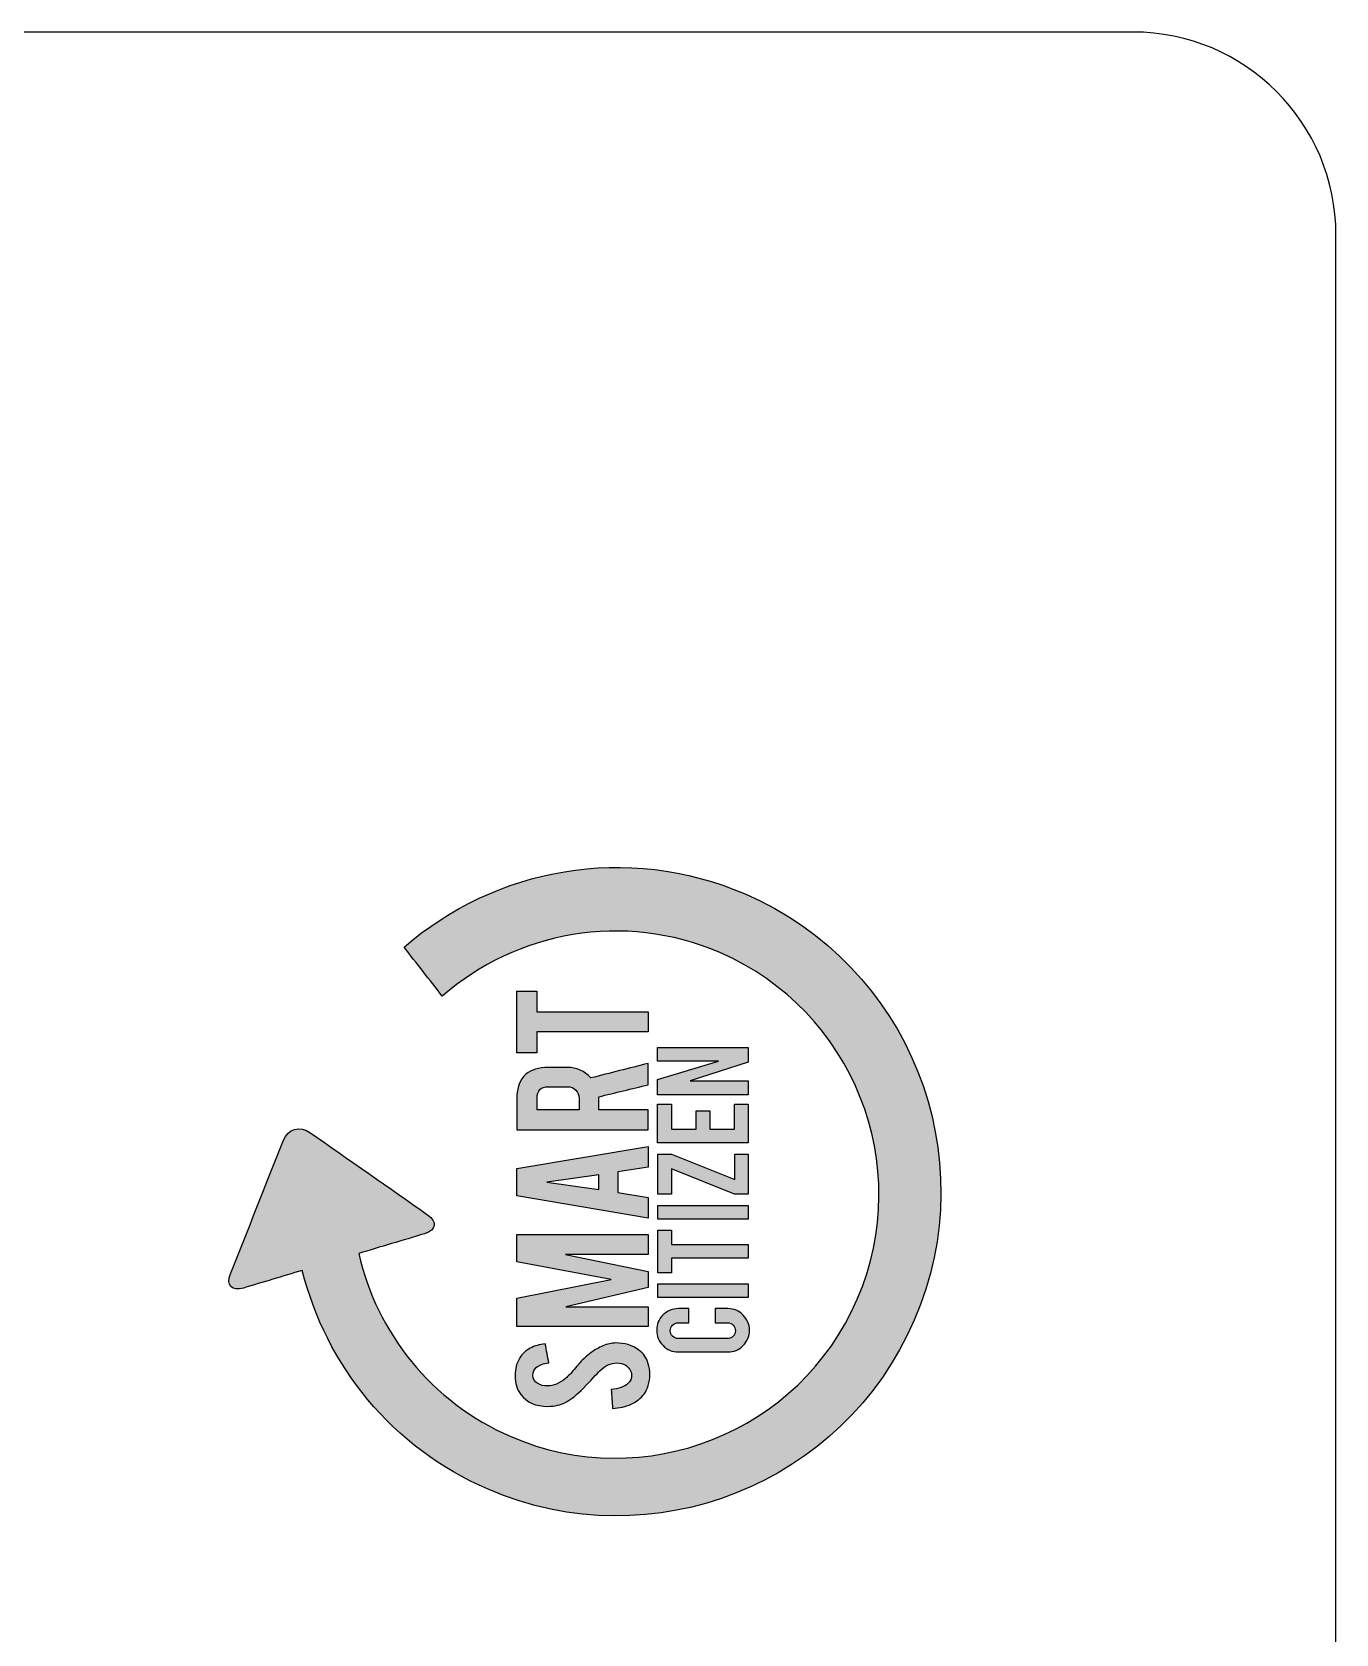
# Model space of a CAD drawing. Header units: millimetres. Extents: x 72.8 to 133.1, y -68.5 to 2.
# Drawn here: x 102.94 to 133.09, y -35.09 to 1.96 of the extents above; entities that cross this region are included whole.
import ezdxf

# ---------------------------------------------------------------- set-up
doc = ezdxf.new("R2010")
doc.units = ezdxf.units.MM
doc.header["$MEASUREMENT"] = 0
doc.layers.add('LASER CUT ACRILIC 3mm$CUT', color=1, linetype='Continuous', true_color=0xff0000)
doc.layers.add('LASER CUT ACRILIC 3mm$ENGRAVE IMAGE', color=5, linetype='Continuous', true_color=0x0000ff)

msp = doc.modelspace()

# ---------------------------------------------------------------- hatches: boundary and pattern name
at = {"layer": 'LASER CUT ACRILIC 3mm$ENGRAVE IMAGE'}
for points in [[(114.008, -30.527), (114.153, -30.587), (114.299, -30.644), (114.446, -30.696), (114.593, -30.745), (114.74, -30.79), (114.888, -30.83), (115.036, -30.867), (115.185, -30.9), (115.334, -30.929), (115.483, -30.954), (115.632, -30.976), (115.781, -30.993), (115.93, -31.007), (116.079, -31.018), (116.228, -31.024), (116.376, -31.027), (116.525, -31.026), (116.673, -31.022), (116.82, -31.014), (116.967, -31.003), (117.114, -30.988), (117.26, -30.969), (117.405, -30.947), (117.55, -30.921), (117.694, -30.892), (117.837, -30.86), (117.979, -30.824), (118.12, -30.785), (118.26, -30.743), (118.399, -30.697), (118.537, -30.648), (118.673, -30.595), (118.808, -30.54), (118.942, -30.481), (119.075, -30.419), (119.206, -30.354), (119.335, -30.285), (119.463, -30.214), (119.59, -30.14), (119.714, -30.062), (119.837, -29.981), (119.958, -29.898), (120.077, -29.811), (120.194, -29.721), (120.309, -29.629), (120.421, -29.534), (120.532, -29.435), (120.64, -29.334), (120.747, -29.23), (120.85, -29.123), (120.952, -29.013), (121.051, -28.901), (121.147, -28.786), (121.241, -28.668), (121.332, -28.547), (121.42, -28.424), (121.505, -28.298), (121.588, -28.17), (121.668, -28.039), (121.745, -27.905), (121.818, -27.769), (121.889, -27.63), (121.956, -27.489), (122.02, -27.346), (122.081, -27.2), (122.137, -27.054), (122.19, -26.908), (122.239, -26.761), (122.283, -26.613), (122.324, -26.465), (122.361, -26.317), (122.394, -26.169), (122.423, -26.02), (122.448, -25.871), (122.469, -25.722), (122.487, -25.573), (122.501, -25.424), (122.511, -25.275), (122.518, -25.126), (122.521, -24.977), (122.52, -24.829), (122.516, -24.681), (122.508, -24.533), (122.496, -24.386), (122.481, -24.24), (122.463, -24.094), (122.441, -23.948), (122.415, -23.804), (122.386, -23.66), (122.354, -23.517), (122.318, -23.375), (122.279, -23.234), (122.236, -23.094), (122.191, -22.955), (122.141, -22.817), (122.089, -22.68), (122.034, -22.545), (121.975, -22.411), (121.913, -22.279), (121.848, -22.148), (121.779, -22.018), (121.708, -21.89), (121.633, -21.764), (121.556, -21.639), (121.475, -21.517), (121.391, -21.396), (121.305, -21.277), (121.215, -21.16), (121.123, -21.045), (121.027, -20.932), (120.929, -20.821), (120.828, -20.713), (120.724, -20.607), (120.617, -20.503), (120.507, -20.402), (120.395, -20.303), (120.28, -20.207), (120.162, -20.113), (120.041, -20.022), (119.918, -19.933), (119.792, -19.848), (119.664, -19.765), (119.533, -19.686), (119.399, -19.609), (119.263, -19.535), (119.124, -19.465), (118.983, -19.397), (118.839, -19.333), (118.735, -19.289), (118.63, -19.247), (118.525, -19.207), (118.419, -19.17), (118.313, -19.134), (118.207, -19.1), (118.101, -19.069), (117.995, -19.039), (117.888, -19.012), (117.781, -18.986), (117.674, -18.963), (117.567, -18.941), (117.46, -18.922), (117.353, -18.904), (117.246, -18.889), (117.139, -18.875), (117.031, -18.864), (116.924, -18.854), (116.817, -18.846), (116.71, -18.84), (116.603, -18.836), (116.496, -18.834), (116.389, -18.834), (116.283, -18.836), (116.177, -18.839), (116.07, -18.845), (115.964, -18.852), (115.859, -18.861), (115.648, -18.885), (115.439, -18.916), (115.231, -18.955), (115.026, -19), (114.821, -19.052), (114.619, -19.112), (114.42, -19.178), (114.222, -19.251), (114.027, -19.331), (113.836, -19.417), (113.647, -19.51), (113.461, -19.61), (113.278, -19.716), (113.099, -19.828), (112.924, -19.946), (112.753, -20.071), (112.586, -20.202), (112.423, -20.339), (111.538, -19.207), (111.738, -19.039), (111.944, -18.879), (112.154, -18.726), (112.37, -18.58), (112.59, -18.443), (112.814, -18.313), (113.042, -18.191), (113.275, -18.077), (113.511, -17.971), (113.75, -17.873), (113.993, -17.783), (114.239, -17.702), (114.487, -17.63), (114.738, -17.565), (114.991, -17.51), (115.246, -17.463), (115.503, -17.425), (115.762, -17.396), (115.892, -17.385), (116.022, -17.376), (116.152, -17.369), (116.283, -17.365), (116.414, -17.363), (116.545, -17.363), (116.677, -17.365), (116.808, -17.37), (116.94, -17.378), (117.071, -17.387), (117.203, -17.399), (117.335, -17.414), (117.467, -17.43), (117.598, -17.449), (117.73, -17.471), (117.862, -17.495), (117.993, -17.521), (118.125, -17.55), (118.256, -17.582), (118.387, -17.615), (118.518, -17.652), (118.648, -17.691), (118.778, -17.732), (118.908, -17.776), (119.038, -17.822), (119.167, -17.871), (119.296, -17.922), (119.424, -17.977), (119.601, -18.055), (119.775, -18.138), (119.945, -18.225), (120.113, -18.316), (120.277, -18.41), (120.439, -18.508), (120.597, -18.61), (120.751, -18.715), (120.903, -18.824), (121.051, -18.936), (121.196, -19.051), (121.338, -19.17), (121.476, -19.291), (121.611, -19.416), (121.742, -19.544), (121.87, -19.674), (121.995, -19.808), (122.116, -19.944), (122.233, -20.083), (122.347, -20.224), (122.457, -20.368), (122.564, -20.514), (122.667, -20.663), (122.766, -20.814), (122.861, -20.967), (122.953, -21.122), (123.041, -21.28), (123.125, -21.439), (123.205, -21.6), (123.281, -21.763), (123.354, -21.928), (123.422, -22.094), (123.486, -22.262), (123.547, -22.432), (123.603, -22.603), (123.655, -22.775), (123.704, -22.949), (123.748, -23.123), (123.787, -23.299), (123.823, -23.476), (123.855, -23.654), (123.882, -23.833), (123.905, -24.013), (123.923, -24.193), (123.937, -24.374), (123.947, -24.555), (123.952, -24.737), (123.953, -24.92), (123.95, -25.103), (123.942, -25.286), (123.929, -25.469), (123.912, -25.652), (123.89, -25.836), (123.864, -26.019), (123.833, -26.202), (123.797, -26.385), (123.756, -26.568), (123.711, -26.75), (123.661, -26.932), (123.606, -27.114), (123.546, -27.295), (123.482, -27.475), (123.412, -27.654), (123.338, -27.833), (123.259, -28.01), (123.176, -28.183), (123.089, -28.354), (122.999, -28.522), (122.904, -28.686), (122.806, -28.847), (122.704, -29.005), (122.599, -29.16), (122.491, -29.312), (122.379, -29.46), (122.263, -29.605), (122.145, -29.747), (122.023, -29.885), (121.898, -30.02), (121.771, -30.151), (121.64, -30.279), (121.507, -30.404), (121.371, -30.525), (121.232, -30.642), (121.091, -30.756), (120.947, -30.866), (120.8, -30.973), (120.652, -31.076), (120.501, -31.175), (120.347, -31.27), (120.192, -31.362), (120.035, -31.45), (119.875, -31.534), (119.714, -31.614), (119.551, -31.69), (119.386, -31.763), (119.22, -31.831), (119.052, -31.895), (118.882, -31.956), (118.712, -32.012), (118.539, -32.064), (118.366, -32.113), (118.191, -32.157), (118.015, -32.196), (117.838, -32.232), (117.66, -32.263), (117.481, -32.291), (117.302, -32.313), (117.122, -32.332), (116.941, -32.346), (116.759, -32.356), (116.577, -32.361), (116.395, -32.362), (116.212, -32.359), (116.029, -32.351), (115.846, -32.338), (115.662, -32.321), (115.479, -32.299), (115.295, -32.273), (115.112, -32.242), (114.929, -32.206), (114.746, -32.165), (114.564, -32.12), (114.382, -32.07), (114.201, -32.015), (114.02, -31.956), (113.84, -31.891), (113.66, -31.822), (113.481, -31.747), (113.275, -31.654), (113.072, -31.556), (112.873, -31.452), (112.679, -31.343), (112.489, -31.229), (112.304, -31.11), (112.123, -30.986), (111.946, -30.857), (111.775, -30.724), (111.607, -30.587), (111.444, -30.445), (111.286, -30.298), (111.133, -30.148), (110.985, -29.994), (110.841, -29.836), (110.702, -29.674), (110.568, -29.509), (110.439, -29.34), (110.316, -29.168), (110.197, -28.993), (110.083, -28.814), (109.975, -28.633), (109.871, -28.449), (109.773, -28.262), (109.681, -28.072), (109.593, -27.88), (109.511, -27.686), (109.435, -27.489), (109.364, -27.291), (109.298, -27.09), (109.238, -26.888), (109.184, -26.684), (107.824, -27.092), (107.812, -27.096), (107.8, -27.099), (107.787, -27.102), (107.776, -27.104), (107.764, -27.107), (107.752, -27.109), (107.741, -27.11), (107.73, -27.112), (107.719, -27.113), (107.708, -27.113), (107.698, -27.114), (107.688, -27.114), (107.678, -27.114), (107.668, -27.113), (107.659, -27.113), (107.649, -27.111), (107.645, -27.111), (107.64, -27.11), (107.636, -27.109), (107.631, -27.108), (107.627, -27.107), (107.623, -27.106), (107.619, -27.105), (107.614, -27.104), (107.61, -27.103), (107.606, -27.102), (107.602, -27.1), (107.598, -27.099), (107.595, -27.097), (107.591, -27.096), (107.587, -27.094), (107.584, -27.092), (107.58, -27.091), (107.576, -27.089), (107.573, -27.087), (107.57, -27.085), (107.566, -27.083), (107.563, -27.081), (107.56, -27.079), (107.557, -27.076), (107.554, -27.074), (107.551, -27.072), (107.548, -27.069), (107.545, -27.067), (107.542, -27.064), (107.539, -27.062), (107.537, -27.059), (107.534, -27.056), (107.532, -27.053), (107.529, -27.05), (107.527, -27.047), (107.524, -27.044), (107.522, -27.041), (107.52, -27.038), (107.518, -27.035), (107.516, -27.032), (107.514, -27.029), (107.512, -27.025), (107.51, -27.022), (107.508, -27.018), (107.507, -27.015), (107.505, -27.011), (107.504, -27.007), (107.502, -27.004), (107.501, -27), (107.499, -26.996), (107.498, -26.992), (107.497, -26.988), (107.496, -26.984), (107.495, -26.98), (107.494, -26.976), (107.493, -26.972), (107.492, -26.968), (107.492, -26.963), (107.491, -26.959), (107.49, -26.955), (107.49, -26.95), (107.489, -26.946), (107.489, -26.941), (107.489, -26.937), (107.489, -26.927), (107.489, -26.918), (107.489, -26.908), (107.49, -26.898), (107.491, -26.888), (107.492, -26.878), (107.494, -26.867), (107.496, -26.856), (107.498, -26.845), (107.5, -26.834), (107.503, -26.823), (107.507, -26.811), (107.51, -26.8), (107.514, -26.788), (107.519, -26.776), (107.523, -26.764), (108.75, -23.672), (108.755, -23.66), (108.76, -23.648), (108.766, -23.636), (108.771, -23.625), (108.777, -23.614), (108.784, -23.603), (108.79, -23.593), (108.796, -23.582), (108.803, -23.573), (108.81, -23.563), (108.817, -23.553), (108.825, -23.544), (108.832, -23.535), (108.84, -23.527), (108.848, -23.519), (108.856, -23.511), (108.865, -23.503), (108.873, -23.495), (108.882, -23.488), (108.89, -23.481), (108.899, -23.475), (108.908, -23.469), (108.918, -23.463), (108.927, -23.457), (108.936, -23.452), (108.946, -23.447), (108.956, -23.442), (108.966, -23.437), (108.976, -23.433), (108.986, -23.429), (108.996, -23.426), (109.006, -23.423), (109.017, -23.42), (109.027, -23.417), (109.037, -23.415), (109.048, -23.413), (109.059, -23.411), (109.07, -23.41), (109.08, -23.409), (109.091, -23.408), (109.102, -23.407), (109.113, -23.407), (109.124, -23.408), (109.135, -23.408), (109.146, -23.409), (109.157, -23.41), (109.169, -23.412), (109.18, -23.414), (109.191, -23.416), (109.202, -23.418), (109.213, -23.421), (109.225, -23.424), (109.236, -23.428), (109.247, -23.432), (109.258, -23.436), (109.269, -23.441), (109.28, -23.446), (109.291, -23.451), (109.303, -23.456), (109.314, -23.462), (109.325, -23.469), (109.336, -23.475), (109.346, -23.482), (109.357, -23.49), (112.083, -25.396), (112.094, -25.403), (112.104, -25.411), (112.114, -25.418), (112.123, -25.426), (112.132, -25.434), (112.141, -25.442), (112.149, -25.45), (112.157, -25.457), (112.165, -25.465), (112.172, -25.473), (112.179, -25.481), (112.185, -25.489), (112.191, -25.497), (112.197, -25.505), (112.202, -25.513), (112.207, -25.521), (112.209, -25.525), (112.212, -25.529), (112.214, -25.533), (112.216, -25.537), (112.218, -25.541), (112.22, -25.545), (112.221, -25.549), (112.223, -25.553), (112.225, -25.557), (112.226, -25.561), (112.228, -25.565), (112.229, -25.568), (112.23, -25.572), (112.231, -25.576), (112.232, -25.58), (112.233, -25.584), (112.234, -25.588), (112.235, -25.592), (112.235, -25.596), (112.236, -25.6), (112.236, -25.604), (112.237, -25.608), (112.237, -25.611), (112.237, -25.615), (112.237, -25.619), (112.237, -25.623), (112.237, -25.627), (112.237, -25.631), (112.237, -25.634), (112.236, -25.638), (112.236, -25.642), (112.235, -25.646), (112.235, -25.649), (112.234, -25.653), (112.233, -25.657), (112.232, -25.66), (112.231, -25.664), (112.23, -25.668), (112.229, -25.671), (112.227, -25.675), (112.226, -25.679), (112.225, -25.682), (112.223, -25.686), (112.221, -25.689), (112.22, -25.693), (112.218, -25.696), (112.216, -25.7), (112.214, -25.703), (112.212, -25.707), (112.21, -25.71), (112.207, -25.713), (112.205, -25.717), (112.203, -25.72), (112.2, -25.723), (112.197, -25.727), (112.195, -25.73), (112.192, -25.733), (112.189, -25.736), (112.186, -25.74), (112.183, -25.743), (112.18, -25.746), (112.176, -25.749), (112.173, -25.752), (112.17, -25.755), (112.162, -25.761), (112.155, -25.767), (112.147, -25.773), (112.139, -25.778), (112.13, -25.784), (112.121, -25.789), (112.112, -25.795), (112.102, -25.8), (112.092, -25.805), (112.082, -25.81), (112.071, -25.814), (112.06, -25.819), (112.049, -25.823), (112.037, -25.827), (112.025, -25.831), (110.489, -26.292), (110.53, -26.463), (110.577, -26.632), (110.628, -26.8), (110.684, -26.966), (110.745, -27.13), (110.811, -27.293), (110.881, -27.453), (110.955, -27.612), (111.034, -27.768), (111.118, -27.923), (111.206, -28.074), (111.298, -28.224), (111.395, -28.371), (111.496, -28.515), (111.601, -28.656), (111.711, -28.795), (111.825, -28.93), (111.943, -29.062), (112.065, -29.191), (112.191, -29.317), (112.321, -29.439), (112.455, -29.558), (112.594, -29.673), (112.736, -29.785), (112.882, -29.892), (113.031, -29.996), (113.185, -30.095), (113.342, -30.19), (113.503, -30.281), (113.668, -30.368), (113.836, -30.45)], [(114.607, -21.164), (114.607, -21.652), (114.146, -21.652), (114.146, -20.221), (114.607, -20.221), (114.607, -20.706), (117.184, -20.706), (117.184, -21.164)], [(117.402, -22.264), (118.811, -21.844), (117.402, -21.844), (117.402, -21.529), (119.498, -21.529), (119.498, -21.868), (118.156, -22.302), (119.498, -22.302), (119.498, -22.619), (117.402, -22.619)], [(119.498, -23.735), (117.402, -23.735), (117.402, -22.836), (117.72, -22.836), (117.72, -23.419), (118.291, -23.419), (118.291, -22.993), (118.609, -22.993), (118.609, -23.419), (119.181, -23.419), (119.181, -22.836), (119.498, -22.836)], [(117.404, -23.998), (117.721, -23.998), (119.184, -24.579), (119.184, -23.998), (119.499, -23.998), (119.499, -24.92), (119.182, -24.92), (117.72, -24.337), (117.721, -24.92), (117.404, -24.92)], [(119.498, -25.183), (119.498, -25.499), (117.404, -25.499), (117.404, -25.183)], [(117.184, -27.523), (117.184, -27.982), (114.143, -27.982), (114.143, -27.324), (116.327, -26.897), (114.143, -26.487), (114.143, -25.855), (117.184, -25.855), (117.184, -26.313), (115.273, -26.313), (117.184, -26.711), (117.184, -27.08), (115.278, -27.523)], [(117.721, -26.403), (117.721, -26.739), (117.404, -26.739), (117.404, -25.753), (117.721, -25.753), (117.721, -26.087), (119.498, -26.087), (119.498, -26.403)], [(119.498, -26.993), (119.498, -27.309), (117.404, -27.309), (117.404, -26.993)], [(119.525, -28.068), (119.525, -28.081), (119.525, -28.094), (119.524, -28.107), (119.523, -28.12), (119.522, -28.132), (119.52, -28.144), (119.518, -28.157), (119.516, -28.169), (119.514, -28.181), (119.511, -28.193), (119.508, -28.205), (119.505, -28.216), (119.501, -28.228), (119.497, -28.239), (119.493, -28.25), (119.489, -28.262), (119.484, -28.273), (119.479, -28.284), (119.474, -28.294), (119.468, -28.305), (119.462, -28.316), (119.456, -28.326), (119.45, -28.336), (119.443, -28.346), (119.436, -28.357), (119.429, -28.366), (119.421, -28.376), (119.413, -28.386), (119.405, -28.396), (119.397, -28.405), (119.388, -28.414), (119.379, -28.424), (119.37, -28.433), (119.36, -28.441), (119.351, -28.45), (119.341, -28.458), (119.332, -28.466), (119.322, -28.473), (119.312, -28.48), (119.302, -28.487), (119.292, -28.494), (119.282, -28.501), (119.271, -28.507), (119.261, -28.513), (119.25, -28.518), (119.239, -28.523), (119.228, -28.528), (119.217, -28.533), (119.206, -28.538), (119.195, -28.542), (119.184, -28.546), (119.172, -28.549), (119.161, -28.552), (119.149, -28.555), (119.137, -28.558), (119.125, -28.561), (119.113, -28.563), (119.101, -28.565), (119.089, -28.566), (119.076, -28.567), (119.064, -28.568), (119.051, -28.569), (119.038, -28.57), (119.025, -28.57), (117.882, -28.57), (117.869, -28.57), (117.856, -28.569), (117.843, -28.568), (117.831, -28.567), (117.818, -28.566), (117.806, -28.565), (117.793, -28.563), (117.781, -28.561), (117.769, -28.558), (117.757, -28.555), (117.746, -28.552), (117.734, -28.549), (117.722, -28.545), (117.711, -28.542), (117.7, -28.537), (117.689, -28.533), (117.677, -28.528), (117.667, -28.523), (117.656, -28.518), (117.645, -28.512), (117.635, -28.506), (117.624, -28.5), (117.614, -28.494), (117.604, -28.487), (117.594, -28.48), (117.584, -28.473), (117.574, -28.465), (117.564, -28.457), (117.555, -28.449), (117.545, -28.441), (117.536, -28.432), (117.527, -28.423), (117.518, -28.413), (117.509, -28.404), (117.5, -28.395), (117.492, -28.385), (117.484, -28.375), (117.477, -28.365), (117.47, -28.355), (117.463, -28.345), (117.456, -28.335), (117.449, -28.325), (117.443, -28.314), (117.437, -28.304), (117.432, -28.293), (117.427, -28.282), (117.422, -28.272), (117.417, -28.261), (117.412, -28.249), (117.408, -28.238), (117.405, -28.227), (117.401, -28.215), (117.398, -28.204), (117.395, -28.192), (117.392, -28.18), (117.39, -28.168), (117.387, -28.156), (117.386, -28.144), (117.384, -28.132), (117.383, -28.119), (117.382, -28.107), (117.381, -28.094), (117.381, -28.081), (117.38, -28.068), (117.381, -28.055), (117.381, -28.042), (117.382, -28.03), (117.383, -28.017), (117.384, -28.004), (117.386, -27.992), (117.387, -27.98), (117.39, -27.968), (117.392, -27.956), (117.395, -27.944), (117.398, -27.932), (117.401, -27.92), (117.405, -27.909), (117.409, -27.898), (117.413, -27.886), (117.417, -27.875), (117.422, -27.864), (117.427, -27.853), (117.432, -27.842), (117.438, -27.832), (117.444, -27.821), (117.45, -27.811), (117.456, -27.801), (117.463, -27.791), (117.47, -27.781), (117.477, -27.771), (117.485, -27.761), (117.493, -27.751), (117.501, -27.742), (117.51, -27.732), (117.518, -27.723), (117.527, -27.714), (117.537, -27.705), (117.546, -27.696), (117.556, -27.688), (117.565, -27.68), (117.575, -27.672), (117.585, -27.664), (117.595, -27.657), (117.605, -27.65), (117.615, -27.644), (117.625, -27.637), (117.636, -27.631), (117.646, -27.625), (117.657, -27.62), (117.668, -27.614), (117.679, -27.609), (117.69, -27.605), (117.701, -27.6), (117.712, -27.596), (117.723, -27.592), (117.735, -27.589), (117.746, -27.586), (117.758, -27.583), (117.77, -27.58), (117.782, -27.578), (117.794, -27.575), (117.806, -27.574), (117.819, -27.572), (117.831, -27.571), (117.844, -27.57), (117.856, -27.569), (117.869, -27.569), (117.882, -27.568), (118.121, -27.568), (118.121, -27.896), (117.875, -27.896), (117.871, -27.896), (117.866, -27.896), (117.861, -27.896), (117.857, -27.897), (117.852, -27.897), (117.848, -27.898), (117.843, -27.899), (117.839, -27.899), (117.835, -27.9), (117.83, -27.901), (117.826, -27.902), (117.822, -27.904), (117.818, -27.905), (117.813, -27.906), (117.809, -27.908), (117.805, -27.909), (117.801, -27.911), (117.797, -27.913), (117.793, -27.915), (117.79, -27.917), (117.786, -27.919), (117.782, -27.921), (117.778, -27.924), (117.775, -27.926), (117.771, -27.929), (117.767, -27.931), (117.764, -27.934), (117.76, -27.937), (117.757, -27.94), (117.753, -27.943), (117.75, -27.946), (117.746, -27.949), (117.743, -27.953), (117.74, -27.956), (117.737, -27.96), (117.734, -27.963), (117.731, -27.967), (117.728, -27.97), (117.726, -27.974), (117.723, -27.978), (117.721, -27.981), (117.718, -27.985), (117.716, -27.989), (117.714, -27.993), (117.712, -27.997), (117.71, -28.001), (117.708, -28.004), (117.706, -28.008), (117.705, -28.013), (117.703, -28.017), (117.702, -28.021), (117.701, -28.025), (117.699, -28.029), (117.698, -28.033), (117.697, -28.038), (117.696, -28.042), (117.696, -28.046), (117.695, -28.051), (117.694, -28.055), (117.694, -28.06), (117.694, -28.064), (117.693, -28.069), (117.693, -28.074), (117.693, -28.078), (117.693, -28.083), (117.693, -28.088), (117.694, -28.092), (117.694, -28.097), (117.694, -28.101), (117.695, -28.106), (117.696, -28.11), (117.696, -28.114), (117.697, -28.119), (117.698, -28.123), (117.699, -28.127), (117.701, -28.131), (117.702, -28.136), (117.703, -28.14), (117.705, -28.144), (117.706, -28.148), (117.708, -28.152), (117.71, -28.156), (117.712, -28.16), (117.714, -28.163), (117.716, -28.167), (117.718, -28.171), (117.721, -28.175), (117.723, -28.178), (117.726, -28.182), (117.728, -28.186), (117.731, -28.189), (117.734, -28.193), (117.737, -28.196), (117.74, -28.2), (117.743, -28.203), (117.746, -28.206), (117.75, -28.209), (117.753, -28.213), (117.757, -28.216), (117.76, -28.219), (117.764, -28.221), (117.767, -28.224), (117.771, -28.227), (117.775, -28.229), (117.778, -28.232), (117.782, -28.234), (117.786, -28.236), (117.79, -28.238), (117.793, -28.24), (117.797, -28.242), (117.801, -28.244), (117.805, -28.246), (117.809, -28.247), (117.813, -28.249), (117.818, -28.25), (117.822, -28.251), (117.826, -28.253), (117.83, -28.254), (117.835, -28.255), (117.839, -28.256), (117.843, -28.256), (117.848, -28.257), (117.852, -28.258), (117.857, -28.258), (117.861, -28.258), (117.866, -28.259), (117.871, -28.259), (117.875, -28.259), (119.022, -28.259), (119.027, -28.259), (119.031, -28.259), (119.036, -28.258), (119.04, -28.258), (119.045, -28.258), (119.049, -28.257), (119.054, -28.256), (119.058, -28.256), (119.063, -28.255), (119.067, -28.254), (119.071, -28.253), (119.075, -28.251), (119.079, -28.25), (119.084, -28.249), (119.088, -28.247), (119.092, -28.246), (119.096, -28.244), (119.1, -28.242), (119.103, -28.24), (119.107, -28.238), (119.111, -28.236), (119.115, -28.234), (119.119, -28.232), (119.122, -28.229), (119.126, -28.227), (119.129, -28.224), (119.133, -28.221), (119.136, -28.219), (119.14, -28.216), (119.143, -28.213), (119.147, -28.209), (119.15, -28.206), (119.153, -28.203), (119.156, -28.2), (119.159, -28.196), (119.162, -28.193), (119.165, -28.189), (119.168, -28.186), (119.17, -28.182), (119.173, -28.178), (119.175, -28.175), (119.178, -28.171), (119.18, -28.167), (119.182, -28.163), (119.184, -28.16), (119.186, -28.156), (119.188, -28.152), (119.189, -28.148), (119.191, -28.144), (119.192, -28.14), (119.194, -28.136), (119.195, -28.131), (119.196, -28.127), (119.197, -28.123), (119.198, -28.119), (119.199, -28.114), (119.2, -28.11), (119.201, -28.106), (119.201, -28.101), (119.202, -28.097), (119.202, -28.092), (119.202, -28.088), (119.202, -28.083), (119.202, -28.078), (119.202, -28.074), (119.202, -28.069), (119.202, -28.064), (119.202, -28.06), (119.201, -28.055), (119.201, -28.051), (119.2, -28.046), (119.199, -28.042), (119.198, -28.038), (119.197, -28.033), (119.196, -28.029), (119.195, -28.025), (119.194, -28.021), (119.192, -28.017), (119.191, -28.013), (119.189, -28.008), (119.188, -28.004), (119.186, -28.001), (119.184, -27.997), (119.182, -27.993), (119.18, -27.989), (119.178, -27.985), (119.175, -27.981), (119.173, -27.978), (119.17, -27.974), (119.168, -27.97), (119.165, -27.967), (119.162, -27.963), (119.159, -27.96), (119.156, -27.956), (119.153, -27.953), (119.15, -27.949), (119.147, -27.946), (119.143, -27.943), (119.14, -27.94), (119.136, -27.937), (119.133, -27.934), (119.129, -27.931), (119.126, -27.929), (119.122, -27.926), (119.119, -27.924), (119.115, -27.921), (119.111, -27.919), (119.107, -27.917), (119.103, -27.915), (119.1, -27.913), (119.096, -27.911), (119.092, -27.909), (119.088, -27.908), (119.084, -27.906), (119.079, -27.905), (119.075, -27.904), (119.071, -27.902), (119.067, -27.901), (119.063, -27.9), (119.058, -27.899), (119.054, -27.899), (119.049, -27.898), (119.045, -27.897), (119.04, -27.897), (119.036, -27.896), (119.031, -27.896), (119.027, -27.896), (119.022, -27.896), (118.733, -27.896), (118.733, -27.568), (119.025, -27.568), (119.038, -27.569), (119.051, -27.569), (119.064, -27.57), (119.077, -27.571), (119.089, -27.572), (119.101, -27.574), (119.114, -27.575), (119.126, -27.578), (119.138, -27.58), (119.15, -27.583), (119.161, -27.586), (119.173, -27.589), (119.185, -27.593), (119.196, -27.597), (119.207, -27.601), (119.218, -27.605), (119.229, -27.61), (119.24, -27.615), (119.251, -27.62), (119.262, -27.626), (119.272, -27.632), (119.283, -27.638), (119.293, -27.644), (119.303, -27.651), (119.313, -27.658), (119.323, -27.666), (119.333, -27.673), (119.342, -27.681), (119.352, -27.689), (119.361, -27.698), (119.371, -27.706), (119.38, -27.716), (119.389, -27.725), (119.397, -27.734), (119.406, -27.744), (119.414, -27.753), (119.422, -27.763), (119.429, -27.773), (119.436, -27.783), (119.443, -27.793), (119.45, -27.803), (119.456, -27.813), (119.462, -27.824), (119.468, -27.834), (119.474, -27.845), (119.479, -27.855), (119.484, -27.866), (119.489, -27.877), (119.493, -27.888), (119.497, -27.9), (119.501, -27.911), (119.505, -27.922), (119.508, -27.934), (119.511, -27.945), (119.514, -27.957), (119.516, -27.969), (119.518, -27.981), (119.52, -27.993), (119.522, -28.005), (119.523, -28.018), (119.524, -28.03), (119.525, -28.043), (119.525, -28.055)], [(116.427, -28.362), (116.466, -28.362), (116.486, -28.363), (116.505, -28.364), (116.524, -28.365), (116.543, -28.366), (116.562, -28.368), (116.58, -28.37), (116.599, -28.373), (116.617, -28.376), (116.635, -28.379), (116.652, -28.383), (116.67, -28.387), (116.687, -28.391), (116.705, -28.396), (116.722, -28.401), (116.739, -28.406), (116.755, -28.412), (116.772, -28.418), (116.788, -28.424), (116.804, -28.431), (116.82, -28.438), (116.836, -28.445), (116.852, -28.453), (116.867, -28.461), (116.882, -28.469), (116.898, -28.478), (116.912, -28.487), (116.927, -28.497), (116.942, -28.506), (116.956, -28.516), (116.98, -28.534), (116.989, -28.541), (116.998, -28.549), (117.007, -28.556), (117.016, -28.564), (117.024, -28.572), (117.033, -28.58), (117.041, -28.588), (117.049, -28.597), (117.057, -28.606), (117.065, -28.614), (117.072, -28.623), (117.08, -28.633), (117.087, -28.642), (117.094, -28.652), (117.101, -28.661), (117.107, -28.671), (117.114, -28.681), (117.12, -28.692), (117.126, -28.702), (117.132, -28.713), (117.138, -28.724), (117.143, -28.735), (117.149, -28.746), (117.154, -28.757), (117.159, -28.769), (117.164, -28.781), (117.169, -28.792), (117.173, -28.805), (117.178, -28.817), (117.186, -28.842), (117.19, -28.856), (117.194, -28.87), (117.197, -28.884), (117.201, -28.899), (117.204, -28.914), (117.207, -28.929), (117.209, -28.944), (117.211, -28.96), (117.213, -28.976), (117.215, -28.993), (117.218, -29.026), (117.219, -29.061), (117.22, -29.097), (117.219, -29.13), (117.218, -29.162), (117.215, -29.194), (117.214, -29.21), (117.212, -29.225), (117.209, -29.241), (117.207, -29.256), (117.204, -29.271), (117.201, -29.285), (117.198, -29.3), (117.194, -29.314), (117.191, -29.329), (117.187, -29.343), (117.182, -29.356), (117.178, -29.37), (117.173, -29.384), (117.168, -29.397), (117.163, -29.41), (117.157, -29.423), (117.151, -29.436), (117.145, -29.448), (117.139, -29.461), (117.132, -29.473), (117.125, -29.485), (117.118, -29.497), (117.111, -29.509), (117.103, -29.52), (117.095, -29.532), (117.087, -29.543), (117.073, -29.561), (117.058, -29.579), (117.043, -29.596), (117.027, -29.613), (117.011, -29.629), (116.994, -29.645), (116.976, -29.66), (116.958, -29.675), (116.939, -29.689), (116.919, -29.703), (116.899, -29.717), (116.879, -29.73), (116.857, -29.742), (116.835, -29.754), (116.813, -29.766), (116.79, -29.777), (116.766, -29.787), (116.742, -29.797), (116.717, -29.806), (116.692, -29.815), (116.667, -29.823), (116.641, -29.831), (116.615, -29.838), (116.588, -29.845), (116.561, -29.851), (116.533, -29.856), (116.506, -29.861), (116.477, -29.865), (116.448, -29.869), (116.419, -29.872), (116.389, -29.875), (116.359, -29.877), (116.328, -29.441), (116.361, -29.437), (116.392, -29.432), (116.422, -29.427), (116.452, -29.421), (116.48, -29.415), (116.507, -29.407), (116.52, -29.404), (116.532, -29.4), (116.545, -29.395), (116.557, -29.391), (116.569, -29.387), (116.58, -29.382), (116.592, -29.377), (116.603, -29.372), (116.613, -29.367), (116.624, -29.362), (116.634, -29.356), (116.644, -29.351), (116.654, -29.345), (116.663, -29.339), (116.672, -29.333), (116.681, -29.327), (116.689, -29.32), (116.697, -29.314), (116.705, -29.307), (116.713, -29.3), (116.724, -29.29), (116.729, -29.285), (116.734, -29.279), (116.739, -29.274), (116.743, -29.268), (116.748, -29.263), (116.752, -29.257), (116.756, -29.252), (116.76, -29.246), (116.764, -29.241), (116.767, -29.235), (116.77, -29.229), (116.774, -29.223), (116.776, -29.218), (116.779, -29.212), (116.782, -29.206), (116.784, -29.2), (116.786, -29.194), (116.788, -29.188), (116.79, -29.182), (116.792, -29.175), (116.793, -29.169), (116.795, -29.163), (116.796, -29.157), (116.797, -29.15), (116.797, -29.144), (116.798, -29.137), (116.798, -29.131), (116.798, -29.124), (116.798, -29.118), (116.798, -29.111), (116.798, -29.102), (116.797, -29.093), (116.796, -29.083), (116.795, -29.074), (116.793, -29.066), (116.791, -29.057), (116.789, -29.048), (116.787, -29.04), (116.785, -29.031), (116.782, -29.023), (116.778, -29.015), (116.775, -29.007), (116.771, -28.999), (116.767, -28.991), (116.763, -28.984), (116.759, -28.976), (116.754, -28.968), (116.749, -28.961), (116.744, -28.954), (116.738, -28.947), (116.732, -28.94), (116.726, -28.933), (116.72, -28.926), (116.713, -28.92), (116.706, -28.913), (116.699, -28.907), (116.692, -28.901), (116.684, -28.894), (116.676, -28.888), (116.668, -28.882), (116.659, -28.877), (116.646, -28.868), (116.641, -28.865), (116.636, -28.863), (116.632, -28.86), (116.627, -28.858), (116.622, -28.855), (116.616, -28.853), (116.611, -28.851), (116.606, -28.849), (116.6, -28.847), (116.595, -28.845), (116.589, -28.843), (116.583, -28.841), (116.577, -28.84), (116.571, -28.838), (116.565, -28.837), (116.552, -28.834), (116.538, -28.832), (116.525, -28.83), (116.51, -28.828), (116.496, -28.827), (116.481, -28.826), (116.465, -28.825), (116.449, -28.825), (116.437, -28.825), (116.425, -28.826), (116.413, -28.827), (116.401, -28.828), (116.39, -28.829), (116.378, -28.831), (116.366, -28.833), (116.354, -28.836), (116.342, -28.839), (116.331, -28.842), (116.319, -28.845), (116.307, -28.849), (116.295, -28.853), (116.284, -28.858), (116.272, -28.863), (116.26, -28.868), (116.248, -28.874), (116.237, -28.88), (116.225, -28.886), (116.213, -28.892), (116.201, -28.899), (116.19, -28.906), (116.178, -28.914), (116.166, -28.922), (116.154, -28.93), (116.143, -28.939), (116.131, -28.948), (116.119, -28.957), (116.096, -28.976), (116.073, -28.997), (115.687, -29.404), (115.632, -29.459), (115.579, -29.51), (115.528, -29.557), (115.478, -29.599), (115.453, -29.619), (115.429, -29.637), (115.405, -29.655), (115.382, -29.671), (115.358, -29.687), (115.336, -29.701), (115.313, -29.714), (115.291, -29.727), (115.267, -29.739), (115.242, -29.751), (115.216, -29.761), (115.191, -29.771), (115.165, -29.781), (115.139, -29.789), (115.113, -29.796), (115.086, -29.803), (115.059, -29.809), (115.032, -29.814), (115.005, -29.819), (114.977, -29.822), (114.949, -29.825), (114.921, -29.827), (114.893, -29.828), (114.864, -29.829), (114.838, -29.828), (114.813, -29.828), (114.788, -29.826), (114.764, -29.824), (114.739, -29.822), (114.716, -29.819), (114.692, -29.815), (114.669, -29.811), (114.647, -29.807), (114.625, -29.801), (114.603, -29.796), (114.581, -29.789), (114.56, -29.783), (114.54, -29.775), (114.519, -29.767), (114.5, -29.759), (114.48, -29.75), (114.461, -29.74), (114.442, -29.73), (114.424, -29.72), (114.406, -29.709), (114.389, -29.697), (114.372, -29.685), (114.355, -29.672), (114.339, -29.658), (114.323, -29.645), (114.307, -29.63), (114.292, -29.615), (114.278, -29.6), (114.263, -29.584), (114.249, -29.567), (114.236, -29.55), (114.228, -29.539), (114.22, -29.528), (114.213, -29.517), (114.206, -29.506), (114.199, -29.494), (114.192, -29.482), (114.186, -29.471), (114.18, -29.459), (114.174, -29.447), (114.168, -29.434), (114.163, -29.422), (114.157, -29.409), (114.153, -29.396), (114.148, -29.383), (114.143, -29.37), (114.139, -29.357), (114.135, -29.344), (114.132, -29.33), (114.128, -29.316), (114.125, -29.303), (114.122, -29.288), (114.12, -29.274), (114.117, -29.26), (114.115, -29.245), (114.113, -29.231), (114.112, -29.216), (114.109, -29.186), (114.108, -29.155), (114.107, -29.123), (114.108, -29.093), (114.109, -29.063), (114.111, -29.034), (114.114, -29.005), (114.118, -28.977), (114.122, -28.949), (114.128, -28.922), (114.131, -28.909), (114.134, -28.896), (114.138, -28.883), (114.142, -28.87), (114.146, -28.857), (114.15, -28.845), (114.154, -28.832), (114.159, -28.82), (114.163, -28.808), (114.168, -28.795), (114.174, -28.784), (114.179, -28.772), (114.185, -28.76), (114.191, -28.749), (114.197, -28.737), (114.203, -28.726), (114.209, -28.715), (114.216, -28.704), (114.227, -28.687), (114.238, -28.671), (114.25, -28.655), (114.263, -28.639), (114.276, -28.624), (114.289, -28.609), (114.303, -28.595), (114.318, -28.581), (114.333, -28.568), (114.349, -28.554), (114.365, -28.542), (114.382, -28.529), (114.399, -28.518), (114.417, -28.506), (114.435, -28.495), (114.454, -28.484), (114.473, -28.474), (114.493, -28.465), (114.513, -28.455), (114.533, -28.447), (114.554, -28.439), (114.575, -28.431), (114.596, -28.424), (114.618, -28.417), (114.64, -28.411), (114.663, -28.406), (114.686, -28.401), (114.709, -28.396), (114.732, -28.393), (114.756, -28.389), (114.781, -28.386), (114.805, -28.384), (114.885, -28.823), (114.862, -28.825), (114.84, -28.829), (114.818, -28.832), (114.797, -28.837), (114.777, -28.841), (114.757, -28.847), (114.738, -28.853), (114.728, -28.856), (114.719, -28.859), (114.71, -28.862), (114.701, -28.866), (114.693, -28.87), (114.684, -28.873), (114.676, -28.877), (114.668, -28.881), (114.66, -28.886), (114.652, -28.89), (114.644, -28.894), (114.636, -28.899), (114.629, -28.904), (114.622, -28.908), (114.615, -28.913), (114.608, -28.919), (114.601, -28.924), (114.594, -28.929), (114.59, -28.933), (114.585, -28.937), (114.581, -28.942), (114.577, -28.946), (114.573, -28.95), (114.569, -28.955), (114.565, -28.96), (114.562, -28.964), (114.558, -28.969), (114.555, -28.974), (114.552, -28.979), (114.549, -28.984), (114.546, -28.99), (114.543, -28.995), (114.54, -29.001), (114.538, -29.006), (114.536, -29.012), (114.534, -29.018), (114.532, -29.024), (114.53, -29.03), (114.528, -29.036), (114.527, -29.042), (114.525, -29.049), (114.524, -29.055), (114.523, -29.062), (114.522, -29.069), (114.521, -29.075), (114.52, -29.082), (114.52, -29.089), (114.519, -29.096), (114.519, -29.104), (114.519, -29.111), (114.519, -29.119), (114.52, -29.127), (114.52, -29.134), (114.521, -29.142), (114.522, -29.149), (114.523, -29.156), (114.525, -29.163), (114.526, -29.17), (114.528, -29.177), (114.53, -29.184), (114.532, -29.191), (114.534, -29.194), (114.535, -29.197), (114.536, -29.2), (114.538, -29.204), (114.539, -29.207), (114.541, -29.21), (114.542, -29.213), (114.544, -29.216), (114.545, -29.219), (114.547, -29.222), (114.549, -29.225), (114.551, -29.228), (114.553, -29.231), (114.555, -29.234), (114.557, -29.237), (114.559, -29.239), (114.563, -29.245), (114.567, -29.25), (114.572, -29.256), (114.577, -29.261), (114.582, -29.266), (114.587, -29.271), (114.593, -29.276), (114.599, -29.281), (114.605, -29.285), (114.611, -29.29), (114.617, -29.294), (114.624, -29.298), (114.631, -29.303), (114.636, -29.306), (114.642, -29.309), (114.648, -29.312), (114.654, -29.315), (114.66, -29.318), (114.666, -29.321), (114.672, -29.323), (114.678, -29.326), (114.685, -29.328), (114.691, -29.331), (114.698, -29.333), (114.704, -29.335), (114.711, -29.337), (114.718, -29.339), (114.731, -29.343), (114.746, -29.346), (114.76, -29.348), (114.775, -29.351), (114.79, -29.353), (114.805, -29.354), (114.821, -29.355), (114.837, -29.356), (114.854, -29.356), (114.867, -29.356), (114.88, -29.355), (114.893, -29.354), (114.906, -29.353), (114.919, -29.352), (114.932, -29.35), (114.945, -29.347), (114.959, -29.345), (114.972, -29.342), (114.985, -29.338), (114.998, -29.335), (115.011, -29.331), (115.024, -29.326), (115.038, -29.322), (115.051, -29.317), (115.064, -29.311), (115.077, -29.305), (115.091, -29.299), (115.104, -29.293), (115.117, -29.286), (115.131, -29.279), (115.144, -29.271), (115.157, -29.263), (115.171, -29.255), (115.184, -29.246), (115.197, -29.238), (115.224, -29.219), (115.251, -29.198), (115.278, -29.177), (115.299, -29.159), (115.321, -29.138), (115.344, -29.116), (115.368, -29.092), (115.393, -29.065), (115.418, -29.037), (115.472, -28.973), (115.585, -28.84), (115.627, -28.794), (115.644, -28.776), (115.659, -28.762), (115.743, -28.682), (115.785, -28.646), (115.827, -28.612), (115.848, -28.596), (115.869, -28.58), (115.89, -28.565), (115.911, -28.551), (115.931, -28.537), (115.952, -28.524), (115.973, -28.512), (115.993, -28.5), (116.031, -28.479), (116.068, -28.461), (116.103, -28.444), (116.12, -28.437), (116.136, -28.43), (116.176, -28.414), (116.196, -28.408), (116.215, -28.401), (116.235, -28.395), (116.253, -28.39), (116.272, -28.385), (116.29, -28.38), (116.308, -28.376), (116.326, -28.373), (116.344, -28.37), (116.361, -28.367), (116.378, -28.365), (116.395, -28.364), (116.411, -28.363)]]:
    msp.add_hatch(color=256, dxfattribs=at).paths.add_polyline_path(points, flags=0)
h = msp.add_hatch(color=256, dxfattribs=at)
h.paths.add_polyline_path([(114.146, -22.709), (114.146, -22.685), (114.147, -22.662), (114.148, -22.639), (114.149, -22.616), (114.151, -22.594), (114.153, -22.572), (114.156, -22.551), (114.159, -22.53), (114.163, -22.509), (114.166, -22.489), (114.171, -22.469), (114.176, -22.45), (114.181, -22.431), (114.186, -22.412), (114.192, -22.394), (114.199, -22.377), (114.205, -22.359), (114.213, -22.342), (114.22, -22.326), (114.228, -22.309), (114.237, -22.294), (114.246, -22.278), (114.255, -22.263), (114.265, -22.249), (114.275, -22.234), (114.285, -22.221), (114.296, -22.207), (114.307, -22.194), (114.319, -22.182), (114.331, -22.169), (114.344, -22.158), (114.357, -22.146), (114.368, -22.137), (114.38, -22.127), (114.393, -22.118), (114.405, -22.109), (114.418, -22.101), (114.431, -22.093), (114.444, -22.085), (114.458, -22.077), (114.472, -22.07), (114.486, -22.063), (114.501, -22.056), (114.515, -22.05), (114.53, -22.044), (114.546, -22.038), (114.561, -22.033), (114.577, -22.028), (114.594, -22.023), (114.61, -22.019), (114.627, -22.015), (114.644, -22.011), (114.661, -22.007), (114.679, -22.004), (114.697, -22.001), (114.715, -21.998), (114.733, -21.996), (114.752, -21.994), (114.791, -21.991), (114.83, -21.989), (114.871, -21.989), (115.312, -21.989), (115.332, -21.989), (115.352, -21.99), (115.372, -21.991), (115.391, -21.992), (115.41, -21.995), (115.429, -21.997), (115.448, -22), (115.467, -22.004), (115.486, -22.008), (115.504, -22.013), (115.522, -22.018), (115.54, -22.023), (115.558, -22.029), (115.575, -22.035), (115.592, -22.042), (115.61, -22.05), (115.627, -22.058), (115.643, -22.066), (115.66, -22.075), (115.676, -22.084), (115.692, -22.094), (115.708, -22.104), (115.724, -22.115), (115.74, -22.126), (115.755, -22.138), (115.77, -22.15), (115.785, -22.163), (115.8, -22.176), (115.815, -22.19), (115.829, -22.204), (115.843, -22.218), (115.858, -22.233), (117.184, -21.894), (117.184, -22.39), (116.039, -22.667), (116.039, -22.709), (116.039, -22.973), (117.184, -22.973), (117.184, -23.431), (114.146, -23.431)], flags=0)
h.paths.add_polyline_path([(114.878, -22.435), (115.322, -22.435), (115.329, -22.435), (115.335, -22.435), (115.342, -22.435), (115.349, -22.436), (115.355, -22.437), (115.362, -22.437), (115.368, -22.438), (115.374, -22.439), (115.381, -22.441), (115.387, -22.442), (115.393, -22.444), (115.399, -22.445), (115.405, -22.447), (115.411, -22.449), (115.417, -22.451), (115.423, -22.454), (115.429, -22.456), (115.435, -22.459), (115.44, -22.462), (115.446, -22.464), (115.451, -22.467), (115.457, -22.471), (115.462, -22.474), (115.468, -22.478), (115.473, -22.481), (115.478, -22.485), (115.483, -22.489), (115.489, -22.493), (115.494, -22.497), (115.499, -22.502), (115.504, -22.506), (115.508, -22.511), (115.513, -22.516), (115.518, -22.521), (115.522, -22.526), (115.527, -22.531), (115.531, -22.536), (115.535, -22.541), (115.539, -22.546), (115.542, -22.551), (115.546, -22.557), (115.549, -22.562), (115.553, -22.567), (115.556, -22.573), (115.559, -22.578), (115.561, -22.584), (115.564, -22.59), (115.567, -22.596), (115.569, -22.601), (115.571, -22.607), (115.573, -22.613), (115.575, -22.619), (115.577, -22.625), (115.578, -22.632), (115.58, -22.638), (115.581, -22.644), (115.582, -22.65), (115.583, -22.657), (115.584, -22.663), (115.585, -22.67), (115.585, -22.676), (115.586, -22.683), (115.586, -22.69), (115.586, -22.697), (115.586, -22.973), (114.614, -22.973), (114.614, -22.697), (114.614, -22.68), (114.615, -22.665), (114.615, -22.657), (114.616, -22.65), (114.617, -22.642), (114.618, -22.635), (114.619, -22.628), (114.62, -22.621), (114.622, -22.614), (114.623, -22.608), (114.625, -22.601), (114.626, -22.595), (114.628, -22.588), (114.63, -22.582), (114.632, -22.576), (114.635, -22.57), (114.637, -22.564), (114.64, -22.558), (114.642, -22.553), (114.645, -22.547), (114.648, -22.542), (114.651, -22.537), (114.654, -22.532), (114.657, -22.527), (114.661, -22.522), (114.664, -22.518), (114.668, -22.513), (114.672, -22.509), (114.676, -22.504), (114.68, -22.5), (114.684, -22.496), (114.688, -22.492), (114.693, -22.488), (114.697, -22.485), (114.702, -22.481), (114.707, -22.478), (114.712, -22.475), (114.717, -22.471), (114.722, -22.468), (114.728, -22.466), (114.733, -22.463), (114.739, -22.46), (114.744, -22.458), (114.75, -22.455), (114.756, -22.453), (114.762, -22.451), (114.769, -22.449), (114.775, -22.447), (114.782, -22.445), (114.788, -22.444), (114.795, -22.442), (114.802, -22.441), (114.809, -22.44), (114.816, -22.439), (114.823, -22.438), (114.831, -22.437), (114.838, -22.436), (114.846, -22.436), (114.862, -22.435)], flags=0)
h = msp.add_hatch(color=256, dxfattribs=at)
h.paths.add_polyline_path([(116.485, -24.884), (117.184, -24.995), (117.184, -25.472), (114.146, -24.956), (114.146, -24.326), (117.184, -23.816), (117.184, -24.298), (116.485, -24.405)], flags=0)
h.paths.add_polyline_path([(114.842, -24.643), (116.039, -24.474), (116.039, -24.813)], flags=0)

# ---------------------------------------------------------------- linework, layer by layer
at = {"layer": 'LASER CUT ACRILIC 3mm$CUT'}
for p, q in [((128.396, 1.96), (77.475, 1.96)), ((133.089, -63.769), (133.089, -2.733))]:
    msp.add_line(p, q, dxfattribs=at)
msp.add_open_spline([(133.089, -2.733), (133.089, -0.141), (130.987, 1.96), (128.396, 1.96)], degree=3, dxfattribs=at)
at = {"layer": 'LASER CUT ACRILIC 3mm$ENGRAVE IMAGE'}
for points in [[(114.607, -21.164), (114.607, -21.652), (114.146, -21.652), (114.146, -20.221), (114.607, -20.221), (114.607, -20.706), (117.184, -20.706), (117.184, -21.164), (114.607, -21.164)], [(117.402, -22.264), (118.811, -21.844), (117.402, -21.844), (117.402, -21.529), (119.498, -21.529), (119.498, -21.868), (118.156, -22.302), (119.498, -22.302), (119.498, -22.619), (117.402, -22.619), (117.402, -22.264)], [(119.498, -23.735), (117.402, -23.735), (117.402, -22.836), (117.72, -22.836), (117.72, -23.419), (118.291, -23.419), (118.291, -22.993), (118.609, -22.993), (118.609, -23.419), (119.181, -23.419), (119.181, -22.836), (119.498, -22.836), (119.498, -23.735)], [(116.485, -24.884), (117.184, -24.995), (117.184, -25.472), (114.146, -24.956), (114.146, -24.326), (117.184, -23.816), (117.184, -24.298), (116.485, -24.405), (116.485, -24.884)], [(117.404, -23.998), (117.721, -23.998), (119.184, -24.579), (119.184, -23.998), (119.499, -23.998), (119.499, -24.92), (119.182, -24.92), (117.72, -24.337), (117.721, -24.92), (117.404, -24.92), (117.404, -23.998)], [(114.842, -24.643), (116.039, -24.813), (116.039, -24.474), (114.842, -24.643)], [(119.498, -25.183), (119.498, -25.499), (117.404, -25.499), (117.404, -25.183), (119.498, -25.183)], [(117.184, -27.523), (117.184, -27.982), (114.143, -27.982), (114.143, -27.324), (116.327, -26.897), (114.143, -26.487), (114.143, -25.855), (117.184, -25.855), (117.184, -26.313), (115.273, -26.313), (117.184, -26.711), (117.184, -27.08), (115.278, -27.523), (117.184, -27.523)], [(117.721, -26.403), (117.721, -26.739), (117.404, -26.739), (117.404, -25.753), (117.721, -25.753), (117.721, -26.087), (119.498, -26.087), (119.498, -26.403), (117.721, -26.403)], [(119.498, -26.993), (119.498, -27.309), (117.404, -27.309), (117.404, -26.993), (119.498, -26.993)]]:
    msp.add_lwpolyline(points, dxfattribs=at)
for points, knots in [([(114.008, -30.527), (112.156, -29.727), (110.908, -28.118), (110.489, -26.292), (110.997, -26.14), (111.505, -25.988), (112.013, -25.835), (112.282, -25.755), (112.313, -25.557), (112.083, -25.396), (111.175, -24.76), (110.266, -24.125), (109.357, -23.49), (109.127, -23.329), (108.854, -23.411), (108.75, -23.672), (108.341, -24.703), (107.932, -25.733), (107.523, -26.764), (107.42, -27.025), (107.555, -27.173), (107.824, -27.092), (108.278, -26.956), (108.731, -26.82), (109.184, -26.684), (109.732, -28.869), (111.252, -30.785), (113.481, -31.747), (117.283, -33.388), (121.697, -31.635), (123.338, -27.833), (124.979, -24.031), (123.226, -19.617), (119.424, -17.977), (116.69, -16.796), (113.646, -17.377), (111.538, -19.207), (111.833, -19.584), (112.128, -19.961), (112.423, -20.339), (114.137, -18.847), (116.614, -18.373), (118.839, -19.333), (121.93, -20.667), (123.354, -24.255), (122.02, -27.346), (120.687, -30.436), (117.099, -31.861), (114.008, -30.527)], [0, 0, 0, 0, 1, 1, 1, 2, 2, 2, 3, 3, 3, 4, 4, 4, 5, 5, 5, 6, 6, 6, 7, 7, 7, 8, 8, 8, 9, 9, 9, 10, 10, 10, 11, 11, 11, 12, 12, 12, 13, 13, 13, 14, 14, 14, 15, 15, 15, 16, 16, 16, 16]), ([(114.146, -22.709), (114.146, -22.453), (114.216, -22.266), (114.357, -22.146), (114.48, -22.041), (114.651, -21.989), (114.871, -21.989), (115.018, -21.989), (115.165, -21.989), (115.312, -21.989), (115.527, -21.989), (115.709, -22.07), (115.858, -22.233), (116.299, -22.12), (116.742, -22.007), (117.184, -21.894), (117.184, -22.059), (117.184, -22.224), (117.184, -22.39), (116.802, -22.482), (116.421, -22.575), (116.039, -22.667), (116.039, -22.681), (116.039, -22.695), (116.039, -22.709), (116.039, -22.797), (116.039, -22.885), (116.039, -22.973), (116.421, -22.973), (116.802, -22.973), (117.184, -22.973), (117.184, -23.126), (117.184, -23.278), (117.184, -23.431), (116.171, -23.431), (115.158, -23.431), (114.146, -23.431), (114.146, -23.19), (114.146, -22.95), (114.146, -22.709)], [0, 0, 0, 0, 1, 1, 1, 2, 2, 2, 3, 3, 3, 4, 4, 4, 5, 5, 5, 6, 6, 6, 7, 7, 7, 8, 8, 8, 9, 9, 9, 10, 10, 10, 11, 11, 11, 12, 12, 12, 13, 13, 13, 13]), ([(114.878, -22.435), (114.702, -22.435), (114.614, -22.522), (114.614, -22.697), (114.614, -22.789), (114.614, -22.881), (114.614, -22.973), (114.938, -22.973), (115.262, -22.973), (115.586, -22.973), (115.586, -22.881), (115.586, -22.789), (115.586, -22.697), (115.586, -22.624), (115.56, -22.562), (115.508, -22.511), (115.457, -22.46), (115.394, -22.435), (115.322, -22.435), (115.174, -22.435), (115.026, -22.435), (114.878, -22.435)], [0, 0, 0, 0, 1, 1, 1, 2, 2, 2, 3, 3, 3, 4, 4, 4, 5, 5, 5, 6, 6, 6, 7, 7, 7, 7]), ([(119.525, -28.068), (119.525, -28.208), (119.477, -28.326), (119.379, -28.424), (119.282, -28.521), (119.164, -28.57), (119.025, -28.57), (118.644, -28.57), (118.263, -28.57), (117.882, -28.57), (117.742, -28.57), (117.624, -28.521), (117.527, -28.423), (117.429, -28.325), (117.38, -28.207), (117.38, -28.068), (117.38, -27.929), (117.429, -27.811), (117.527, -27.714), (117.626, -27.617), (117.744, -27.568), (117.882, -27.568), (117.962, -27.568), (118.041, -27.568), (118.121, -27.568), (118.121, -27.678), (118.121, -27.787), (118.121, -27.896), (118.039, -27.896), (117.957, -27.896), (117.875, -27.896), (117.825, -27.896), (117.782, -27.914), (117.746, -27.949), (117.711, -27.985), (117.693, -28.028), (117.693, -28.078), (117.693, -28.128), (117.711, -28.171), (117.746, -28.206), (117.782, -28.241), (117.825, -28.259), (117.875, -28.259), (118.257, -28.259), (118.64, -28.259), (119.022, -28.259), (119.072, -28.259), (119.115, -28.241), (119.15, -28.206), (119.185, -28.171), (119.202, -28.128), (119.202, -28.078), (119.202, -28.028), (119.185, -27.985), (119.15, -27.949), (119.115, -27.914), (119.072, -27.896), (119.022, -27.896), (118.926, -27.896), (118.829, -27.896), (118.733, -27.896), (118.733, -27.787), (118.733, -27.678), (118.733, -27.568), (118.83, -27.568), (118.928, -27.568), (119.025, -27.568), (119.165, -27.568), (119.283, -27.617), (119.38, -27.716), (119.477, -27.814), (119.525, -27.931), (119.525, -28.068)], [0, 0, 0, 0, 1, 1, 1, 2, 2, 2, 3, 3, 3, 4, 4, 4, 5, 5, 5, 6, 6, 6, 7, 7, 7, 8, 8, 8, 9, 9, 9, 10, 10, 10, 11, 11, 11, 12, 12, 12, 13, 13, 13, 14, 14, 14, 15, 15, 15, 16, 16, 16, 17, 17, 17, 18, 18, 18, 19, 19, 19, 20, 20, 20, 21, 21, 21, 22, 22, 22, 23, 23, 23, 24, 24, 24, 24]), ([(116.427, -28.362), (116.639, -28.359), (116.82, -28.414), (116.97, -28.527), (117.072, -28.601), (117.144, -28.706), (117.186, -28.842), (117.209, -28.915), (117.22, -29), (117.22, -29.097), (117.22, -29.276), (117.176, -29.425), (117.087, -29.543), (117.014, -29.641), (116.915, -29.719), (116.79, -29.777), (116.664, -29.834), (116.521, -29.867), (116.359, -29.877), (116.349, -29.732), (116.338, -29.586), (116.328, -29.441), (116.505, -29.421), (116.633, -29.375), (116.713, -29.3), (116.773, -29.245), (116.801, -29.182), (116.798, -29.111), (116.795, -29.011), (116.746, -28.931), (116.65, -28.871), (116.603, -28.84), (116.536, -28.825), (116.449, -28.825), (116.323, -28.825), (116.197, -28.882), (116.073, -28.997), (115.987, -29.088), (115.858, -29.223), (115.687, -29.404), (115.54, -29.556), (115.408, -29.664), (115.291, -29.727), (115.16, -29.795), (115.018, -29.829), (114.864, -29.829), (114.588, -29.829), (114.378, -29.736), (114.236, -29.55), (114.15, -29.435), (114.107, -29.293), (114.107, -29.123), (114.107, -28.96), (114.143, -28.82), (114.216, -28.704), (114.273, -28.613), (114.352, -28.54), (114.454, -28.484), (114.556, -28.429), (114.673, -28.395), (114.805, -28.384), (114.832, -28.53), (114.859, -28.676), (114.885, -28.823), (114.761, -28.835), (114.664, -28.871), (114.594, -28.929), (114.544, -28.971), (114.519, -29.032), (114.519, -29.111), (114.519, -29.195), (114.557, -29.259), (114.631, -29.303), (114.691, -29.338), (114.765, -29.356), (114.854, -29.356), (114.993, -29.356), (115.134, -29.296), (115.278, -29.177), (115.333, -29.131), (115.398, -29.063), (115.472, -28.973), (115.561, -28.866), (115.623, -28.796), (115.659, -28.762), (115.772, -28.649), (115.883, -28.562), (115.993, -28.5), (116.045, -28.471), (116.093, -28.448), (116.136, -28.43), (116.245, -28.386), (116.342, -28.364), (116.427, -28.362)], [0, 0, 0, 0, 1, 1, 1, 2, 2, 2, 3, 3, 3, 4, 4, 4, 5, 5, 5, 6, 6, 6, 7, 7, 7, 8, 8, 8, 9, 9, 9, 10, 10, 10, 11, 11, 11, 12, 12, 12, 13, 13, 13, 14, 14, 14, 15, 15, 15, 16, 16, 16, 17, 17, 17, 18, 18, 18, 19, 19, 19, 20, 20, 20, 21, 21, 21, 22, 22, 22, 23, 23, 23, 24, 24, 24, 25, 25, 25, 26, 26, 26, 27, 27, 27, 28, 28, 28, 29, 29, 29, 30, 30, 30, 31, 31, 31, 31])]:
    msp.add_open_spline(points, degree=3, knots=knots, dxfattribs=at)

doc.saveas('drawing.dxf')
